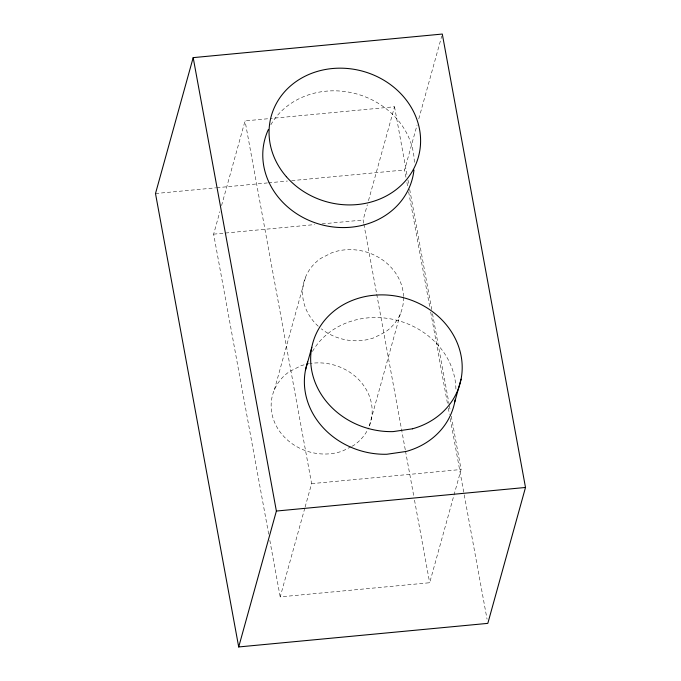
<?xml version="1.0" encoding="UTF-8"?>
<svg xmlns="http://www.w3.org/2000/svg" width="681" height="681" viewBox="0 0 681 681"><rect width="100%" height="100%" fill="white"/><g stroke="black" fill="none" stroke-linecap="round" stroke-linejoin="round"><path stroke-width="0.51" stroke-dasharray="3.4 2.55" d="M268.689 534.168L213.638 234.153L219.861 211.706M221.563 205.585L245.049 120.903L269.259 118.613M274.349 389.864L305.752 276.614M363.688 223.147L363.109 220.006L367.357 204.7M368.489 200.623L394.52 106.755L270.306 118.511M451.299 416.185L461.08 469.498L429.677 582.74L280.197 596.888L304.816 508.128M305.097 507.107L311.609 483.646L245.049 120.903M405.961 177.264L404.616 169.952L417.087 124.989M418.789 118.86L441.739 36.093M400.368 313.788L368.966 427.038A50.905 45.15 15.5 0 0 359.662 380.594A50.905 45.15 15.5 0 0 310.357 363.475M351.132 446.693L342.586 451.026A50.905 45.15 15.5 0 1 278.81 430.162A50.905 45.15 15.5 0 1 289.536 371.537L300.721 365.876A50.905 45.15 15.5 0 1 305.446 364.454M352.017 446.251L353.771 445.357A50.905 45.15 15.5 0 0 368.574 427.932M155.498 193.532L215.664 187.837M216.72 187.735L267.386 182.934M268.442 182.84L287.442 181.035M291.664 180.644L404.616 169.952M213.638 234.153L314.69 224.594M322.062 223.896L363.109 220.006M311.609 483.646L461.08 469.498M394.52 106.755L407.178 175.749M407.945 179.929L408.906 185.155M409.673 189.344L431.728 309.557M432.503 313.737L449.188 404.684M449.375 405.731L450.337 410.958M406.915 182.482L407.681 186.662M408.643 191.889L429.924 307.855M430.69 312.034L447.562 403.969M448.328 408.149L449.477 414.423M450.243 418.602L464.042 493.819M464.238 494.866L487.051 619.191M363.884 224.185L376.542 293.179M376.729 294.226L405.314 449.988M405.501 451.026L413.75 495.981M414.516 500.16L429.677 582.74M269.838 540.442L280.197 596.888M312.443 351.481A76.357 67.725 15.5 0 1 398.342 320.666A76.357 67.725 15.5 0 1 455.904 391.447M270.842 124.768A76.357 67.725 15.5 0 1 356.75 93.961A76.357 67.725 15.5 0 1 414.303 164.759M306.416 364.224A50.905 45.15 15.5 0 1 309.37 363.628M403.569 297.444A50.905 45.15 15.5 0 1 385.182 332.107L373.997 337.776A50.905 45.15 15.5 0 1 321.296 328.804M318.223 326.208A50.905 45.15 15.5 0 1 320.947 258.295L332.132 252.625A50.905 45.15 15.5 0 1 403.544 296.439"/><path stroke-width="1.02" d="M193.183 57.63L155.498 193.532L238.699 646.95L487.817 623.37L525.502 487.468L442.301 34.05L193.183 57.63L276.384 511.048L238.699 646.95M305.505 369.97L311.787 347.319M454.78 401.841L461.063 379.189M276.384 511.048L525.502 487.468M455.146 399.798A76.357 67.725 15.5 0 1 406.14 451.46L386.834 454.261A76.357 67.725 15.5 0 1 307.676 361.926M413.963 169.969A76.357 67.725 15.5 0 1 320.351 224.432A76.357 67.725 15.5 0 1 268.425 129.424M412.422 428.809L393.116 431.609A76.357 67.725 15.5 0 1 315.192 336.014A76.357 67.725 15.5 0 1 439.943 317.925A76.357 67.725 15.5 0 1 412.422 428.809M286.343 176.677A76.357 67.725 15.5 0 0 415.793 164.427A76.357 67.725 15.5 0 0 332.345 68.534A76.357 67.725 15.5 0 0 286.343 176.677"/></g></svg>
